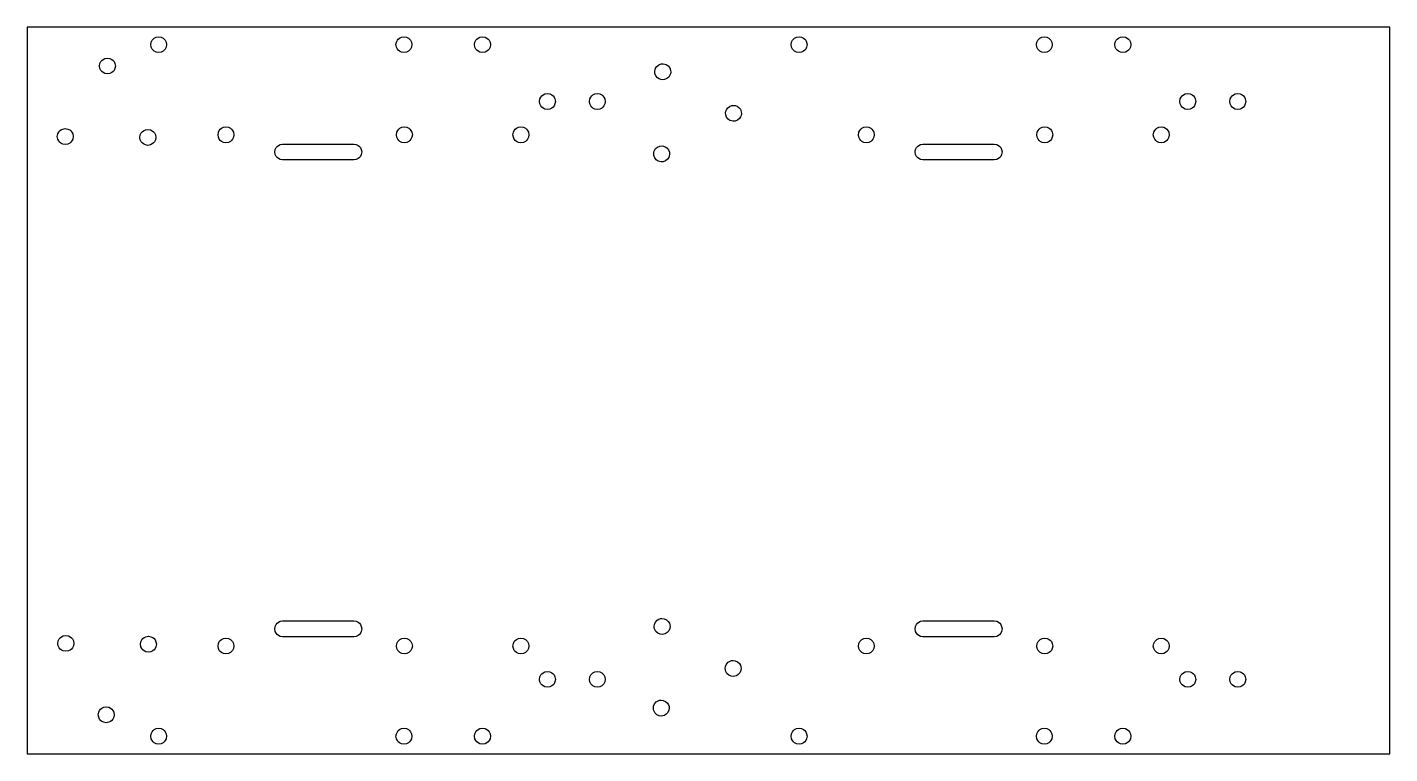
# Model space of a CAD drawing. Header units: millimetres. Extents: x -150 to 150, y 0 to 160.
import ezdxf

# ---------------------------------------------------------------- set-up
doc = ezdxf.new("R2010")
doc.units = ezdxf.units.MM
doc.layers.get('0').update_dxf_attribs({"linetype": 'CONTINUOUS'})

msp = doc.modelspace()

# ---------------------------------------------------------------- linework, layer by layer
for points in [[(150, 160), (-150, 160), (-150, 0), (150, 0)], [(-119.31, 156.17), (-119.4, 155.62), (-119.6, 155.2), (-119.82, 154.93), (-120.09, 154.71), (-120.5, 154.51), (-121.06, 154.42), (-121.61, 154.51), (-122.03, 154.71), (-122.3, 154.93), (-122.51, 155.2), (-122.72, 155.62), (-122.81, 156.17), (-122.72, 156.73), (-122.51, 157.14), (-122.3, 157.41), (-122.03, 157.63), (-121.61, 157.83), (-121.06, 157.92), (-120.5, 157.83), (-120.09, 157.63), (-119.82, 157.41), (-119.6, 157.14), (-119.4, 156.73)], [(-65.31, 156.17), (-65.4, 155.62), (-65.6, 155.2), (-65.82, 154.93), (-66.09, 154.71), (-66.5, 154.51), (-67.06, 154.42), (-67.61, 154.51), (-68.03, 154.71), (-68.3, 154.93), (-68.51, 155.2), (-68.72, 155.62), (-68.81, 156.17), (-68.72, 156.73), (-68.51, 157.14), (-68.3, 157.41), (-68.03, 157.63), (-67.61, 157.83), (-67.06, 157.92), (-66.5, 157.83), (-66.09, 157.63), (-65.82, 157.41), (-65.6, 157.14), (-65.4, 156.73)], [(-48.1, 155.62), (-48.31, 155.2), (-48.53, 154.93), (-48.79, 154.71), (-49.21, 154.51), (-49.76, 154.42), (-50.32, 154.51), (-50.74, 154.71), (-51, 154.93), (-51.22, 155.2), (-51.42, 155.62), (-51.51, 156.17), (-51.42, 156.73), (-51.22, 157.14), (-51, 157.41), (-50.74, 157.63), (-50.32, 157.83), (-49.76, 157.92), (-49.21, 157.83), (-48.79, 157.63), (-48.53, 157.41), (-48.31, 157.14), (-48.1, 156.73), (-48.01, 156.17)], [(18.19, 156.17), (18.28, 156.73), (18.49, 157.14), (18.7, 157.41), (18.97, 157.63), (19.39, 157.83), (19.94, 157.92), (20.5, 157.83), (20.91, 157.63), (21.18, 157.41), (21.4, 157.14), (21.6, 156.73), (21.69, 156.17), (21.6, 155.62), (21.4, 155.2), (21.18, 154.93), (20.91, 154.71), (20.5, 154.51), (19.94, 154.42), (19.39, 154.51), (18.97, 154.71), (18.7, 154.93), (18.49, 155.2), (18.28, 155.62)], [(75.69, 156.17), (75.6, 155.62), (75.4, 155.2), (75.18, 154.93), (74.91, 154.71), (74.5, 154.51), (73.94, 154.42), (73.39, 154.51), (72.97, 154.71), (72.7, 154.93), (72.49, 155.2), (72.28, 155.62), (72.19, 156.17), (72.28, 156.73), (72.49, 157.14), (72.7, 157.41), (72.97, 157.63), (73.39, 157.83), (73.94, 157.92), (74.5, 157.83), (74.91, 157.63), (75.18, 157.41), (75.4, 157.14), (75.6, 156.73)], [(92.69, 155.2), (92.47, 154.93), (92.21, 154.71), (91.79, 154.51), (91.24, 154.42), (90.68, 154.51), (90.26, 154.71), (90, 154.93), (89.78, 155.2), (89.57, 155.62), (89.49, 156.17), (89.57, 156.73), (89.78, 157.14), (90, 157.41), (90.26, 157.63), (90.68, 157.83), (91.24, 157.92), (91.79, 157.83), (92.21, 157.63), (92.47, 157.41), (92.69, 157.14), (92.89, 156.73), (92.99, 156.17), (92.89, 155.62)], [(-130.68, 152.01), (-130.59, 151.46), (-130.68, 150.9), (-130.88, 150.49), (-131.1, 150.22), (-131.37, 150), (-131.79, 149.8), (-132.34, 149.71), (-132.89, 149.8), (-133.31, 150), (-133.58, 150.22), (-133.8, 150.49), (-134, 150.9), (-134.09, 151.46), (-134, 152.01), (-133.8, 152.43), (-133.58, 152.69), (-133.31, 152.91), (-132.89, 153.12), (-132.34, 153.21), (-131.79, 153.12), (-131.37, 152.91), (-131.1, 152.69), (-130.88, 152.43)], [(-11.64, 150.97), (-11.38, 151.35), (-10.94, 151.71), (-10.42, 151.91), (-9.95, 151.94), (-9.61, 151.89), (-9.29, 151.76), (-8.91, 151.51), (-8.55, 151.07), (-8.35, 150.55), (-8.32, 150.08), (-8.37, 149.74), (-8.5, 149.42), (-8.76, 149.04), (-9.19, 148.68), (-9.71, 148.48), (-10.18, 148.45), (-10.52, 148.5), (-10.84, 148.62), (-11.23, 148.88), (-11.58, 149.32), (-11.78, 149.84), (-11.81, 150.31), (-11.76, 150.65)], [(-33.81, 143.1), (-34.01, 142.68), (-34.23, 142.41), (-34.5, 142.2), (-34.91, 141.99), (-35.47, 141.9), (-36.02, 141.99), (-36.44, 142.2), (-36.7, 142.41), (-36.92, 142.68), (-37.13, 143.1), (-37.22, 143.65), (-37.13, 144.21), (-36.92, 144.62), (-36.7, 144.89), (-36.44, 145.11), (-36.02, 145.31), (-35.47, 145.4), (-34.91, 145.31), (-34.5, 145.11), (-34.23, 144.89), (-34.01, 144.62), (-33.81, 144.21), (-33.72, 143.65)], [(-23.01, 144.62), (-22.81, 144.21), (-22.72, 143.65), (-22.81, 143.1), (-23.01, 142.68), (-23.23, 142.41), (-23.49, 142.2), (-23.91, 141.99), (-24.47, 141.9), (-25.02, 141.99), (-25.44, 142.2), (-25.7, 142.41), (-25.92, 142.68), (-26.13, 143.1), (-26.22, 143.65), (-26.13, 144.21), (-25.92, 144.62), (-25.7, 144.89), (-25.44, 145.11), (-25.02, 145.31), (-24.47, 145.4), (-23.91, 145.31), (-23.49, 145.11), (-23.23, 144.89)], [(106.77, 144.89), (106.99, 144.62), (107.19, 144.21), (107.28, 143.65), (107.19, 143.1), (106.99, 142.68), (106.77, 142.41), (106.5, 142.2), (106.09, 141.99), (105.53, 141.9), (104.98, 141.99), (104.56, 142.2), (104.3, 142.41), (104.08, 142.68), (103.87, 143.1), (103.78, 143.65), (103.87, 144.21), (104.08, 144.62), (104.3, 144.89), (104.56, 145.11), (104.98, 145.31), (105.53, 145.4), (106.09, 145.31), (106.5, 145.11)], [(118.29, 143.65), (118.19, 143.1), (117.99, 142.68), (117.77, 142.41), (117.51, 142.2), (117.09, 141.99), (116.54, 141.9), (115.98, 141.99), (115.56, 142.2), (115.3, 142.41), (115.08, 142.68), (114.88, 143.1), (114.79, 143.65), (114.88, 144.21), (115.08, 144.62), (115.3, 144.89), (115.56, 145.11), (115.98, 145.31), (116.54, 145.4), (117.09, 145.31), (117.51, 145.11), (117.77, 144.89), (117.99, 144.62), (118.19, 144.21)], [(3.79, 140.7), (3.76, 141.16), (3.81, 141.5), (3.93, 141.82), (4.19, 142.21), (4.63, 142.56), (5.15, 142.76), (5.61, 142.79), (5.95, 142.74), (6.28, 142.62), (6.66, 142.36), (7.02, 141.93), (7.22, 141.4), (7.25, 140.94), (7.2, 140.6), (7.07, 140.27), (6.81, 139.89), (6.38, 139.53), (5.86, 139.34), (5.39, 139.3), (5.05, 139.36), (4.73, 139.48), (4.34, 139.74), (3.99, 140.17)], [(-104.59, 135.76), (-104.8, 135.34), (-105.02, 135.07), (-105.28, 134.85), (-105.7, 134.65), (-106.25, 134.56), (-106.81, 134.65), (-107.22, 134.85), (-107.49, 135.07), (-107.71, 135.34), (-107.91, 135.76), (-108, 136.31), (-107.91, 136.86), (-107.71, 137.28), (-107.49, 137.55), (-107.22, 137.76), (-106.81, 137.97), (-106.25, 138.06), (-105.7, 137.97), (-105.28, 137.76), (-105.02, 137.55), (-104.8, 137.28), (-104.59, 136.86), (-104.5, 136.31)], [(-65.51, 135.34), (-65.73, 135.07), (-65.99, 134.85), (-66.41, 134.65), (-66.96, 134.56), (-67.52, 134.65), (-67.94, 134.85), (-68.2, 135.07), (-68.42, 135.34), (-68.62, 135.76), (-68.71, 136.31), (-68.62, 136.86), (-68.42, 137.28), (-68.2, 137.55), (-67.94, 137.76), (-67.52, 137.97), (-66.96, 138.06), (-66.41, 137.97), (-65.99, 137.76), (-65.73, 137.55), (-65.51, 137.28), (-65.31, 136.86), (-65.21, 136.31), (-65.31, 135.76)], [(-39.65, 135.76), (-39.85, 135.34), (-40.07, 135.07), (-40.33, 134.85), (-40.75, 134.65), (-41.31, 134.56), (-41.86, 134.65), (-42.28, 134.85), (-42.54, 135.07), (-42.76, 135.34), (-42.97, 135.76), (-43.06, 136.31), (-42.97, 136.86), (-42.76, 137.28), (-42.54, 137.55), (-42.28, 137.76), (-41.86, 137.97), (-41.31, 138.06), (-40.75, 137.97), (-40.33, 137.76), (-40.07, 137.55), (-39.85, 137.28), (-39.65, 136.86), (-39.56, 136.31)], [(36.5, 136.31), (36.41, 135.76), (36.2, 135.34), (35.98, 135.07), (35.72, 134.85), (35.3, 134.65), (34.75, 134.56), (34.19, 134.65), (33.78, 134.85), (33.51, 135.07), (33.29, 135.34), (33.09, 135.76), (33, 136.31), (33.09, 136.86), (33.29, 137.28), (33.51, 137.55), (33.78, 137.76), (34.19, 137.97), (34.75, 138.06), (35.3, 137.97), (35.72, 137.76), (35.98, 137.55), (36.2, 137.28), (36.41, 136.86)], [(74.59, 137.97), (75.01, 137.76), (75.27, 137.55), (75.49, 137.28), (75.69, 136.86), (75.79, 136.31), (75.69, 135.76), (75.49, 135.34), (75.27, 135.07), (75.01, 134.85), (74.59, 134.65), (74.04, 134.56), (73.48, 134.65), (73.06, 134.85), (72.8, 135.07), (72.58, 135.34), (72.38, 135.76), (72.29, 136.31), (72.38, 136.86), (72.58, 137.28), (72.8, 137.55), (73.06, 137.76), (73.48, 137.97), (74.04, 138.06)], [(100.25, 137.97), (100.66, 137.76), (100.93, 137.55), (101.15, 137.28), (101.35, 136.86), (101.44, 136.31), (101.35, 135.76), (101.15, 135.34), (100.93, 135.07), (100.66, 134.85), (100.25, 134.65), (99.69, 134.56), (99.14, 134.65), (98.72, 134.85), (98.46, 135.07), (98.24, 135.34), (98.03, 135.76), (97.94, 136.31), (98.03, 136.86), (98.24, 137.28), (98.46, 137.55), (98.72, 137.76), (99.14, 137.97), (99.69, 138.06)], [(-141.63, 134.18), (-142.18, 134.27), (-142.6, 134.48), (-142.87, 134.69), (-143.08, 134.96), (-143.29, 135.38), (-143.38, 135.93), (-143.29, 136.49), (-143.08, 136.9), (-142.87, 137.17), (-142.6, 137.39), (-142.18, 137.59), (-141.63, 137.68), (-141.07, 137.59), (-140.66, 137.39), (-140.39, 137.17), (-140.17, 136.9), (-139.97, 136.49), (-139.88, 135.93), (-139.97, 135.38), (-140.17, 134.96), (-140.39, 134.69), (-140.66, 134.48), (-141.07, 134.27)], [(-121.79, 135.19), (-121.99, 134.77), (-122.21, 134.51), (-122.48, 134.29), (-122.89, 134.08), (-123.45, 133.99), (-124, 134.08), (-124.42, 134.29), (-124.68, 134.51), (-124.9, 134.77), (-125.11, 135.19), (-125.2, 135.74), (-125.11, 136.29), (-124.9, 136.71), (-124.68, 136.98), (-124.42, 137.2), (-124, 137.4), (-123.45, 137.49), (-122.89, 137.4), (-122.48, 137.2), (-122.21, 136.98), (-121.99, 136.71), (-121.79, 136.29), (-121.7, 135.74)], [(-76.45, 133.09), (-76.36, 132.53), (-76.45, 131.98), (-76.65, 131.56), (-76.87, 131.29), (-77.14, 131.08), (-77.55, 130.87), (-78.11, 130.78), (-78.14, 130.79), (-78.14, 130.78), (-93.8, 130.78), (-93.8, 130.79), (-94.29, 130.87), (-94.71, 131.08), (-94.97, 131.29), (-95.19, 131.56), (-95.4, 131.98), (-95.49, 132.53), (-95.4, 133.09), (-95.19, 133.5), (-94.97, 133.77), (-94.71, 133.99), (-94.29, 134.19), (-93.8, 134.27), (-93.8, 134.28), (-78.14, 134.28), (-78.14, 134.28), (-78.11, 134.28), (-77.55, 134.19), (-77.14, 133.99), (-76.87, 133.77), (-76.65, 133.5)], [(-11.2, 133.62), (-10.68, 133.82), (-10.22, 133.85), (-9.88, 133.8), (-9.55, 133.68), (-9.17, 133.42), (-8.81, 132.98), (-8.61, 132.46), (-8.58, 131.99), (-8.64, 131.65), (-8.76, 131.33), (-9.02, 130.95), (-9.45, 130.59), (-9.97, 130.39), (-10.44, 130.36), (-10.78, 130.41), (-11.1, 130.54), (-11.49, 130.79), (-11.84, 131.23), (-12.04, 131.75), (-12.07, 132.22), (-12.02, 132.56), (-11.9, 132.88), (-11.64, 133.26)], [(63.45, 134.19), (63.87, 133.99), (64.13, 133.77), (64.35, 133.5), (64.55, 133.09), (64.64, 132.53), (64.55, 131.98), (64.35, 131.56), (64.13, 131.29), (63.87, 131.08), (63.45, 130.87), (62.89, 130.78), (62.86, 130.79), (62.86, 130.78), (47.2, 130.78), (47.2, 130.79), (46.71, 130.87), (46.29, 131.08), (46.03, 131.29), (45.81, 131.56), (45.6, 131.98), (45.51, 132.53), (45.6, 133.09), (45.81, 133.5), (46.03, 133.77), (46.29, 133.99), (46.71, 134.19), (47.2, 134.27), (47.2, 134.28), (62.86, 134.28), (62.86, 134.28), (62.89, 134.28)], [(-76.45, 28.06), (-76.36, 27.5), (-76.45, 26.95), (-76.65, 26.53), (-76.87, 26.27), (-77.14, 26.05), (-77.55, 25.84), (-78.11, 25.75), (-78.14, 25.76), (-78.14, 25.75), (-93.8, 25.75), (-93.8, 25.76), (-94.29, 25.84), (-94.71, 26.05), (-94.97, 26.27), (-95.19, 26.53), (-95.4, 26.95), (-95.49, 27.5), (-95.4, 28.06), (-95.19, 28.48), (-94.97, 28.74), (-94.71, 28.96), (-94.29, 29.17), (-93.8, 29.25), (-93.8, 29.25), (-78.14, 29.25), (-78.14, 29.25), (-78.11, 29.25), (-77.55, 29.17), (-77.14, 28.96), (-76.87, 28.74), (-76.65, 28.48)], [(-10.91, 29.66), (-10.58, 29.76), (-10.24, 29.8), (-9.78, 29.75), (-9.27, 29.52), (-8.85, 29.14), (-8.61, 28.74), (-8.51, 28.42), (-8.47, 28.07), (-8.53, 27.61), (-8.75, 27.1), (-9.13, 26.68), (-9.53, 26.44), (-9.85, 26.34), (-10.2, 26.3), (-10.66, 26.36), (-11.17, 26.58), (-11.59, 26.96), (-11.83, 27.36), (-11.93, 27.69), (-11.97, 28.03), (-11.91, 28.49), (-11.69, 29), (-11.31, 29.42)], [(64.55, 28.06), (64.64, 27.5), (64.55, 26.95), (64.35, 26.53), (64.13, 26.27), (63.87, 26.05), (63.45, 25.84), (62.89, 25.75), (62.86, 25.76), (62.86, 25.75), (47.2, 25.75), (47.2, 25.76), (46.71, 25.84), (46.29, 26.05), (46.03, 26.27), (45.81, 26.53), (45.6, 26.95), (45.51, 27.5), (45.6, 28.06), (45.81, 28.48), (46.03, 28.74), (46.29, 28.96), (46.71, 29.17), (47.2, 29.25), (47.2, 29.25), (62.86, 29.25), (62.86, 29.25), (62.89, 29.25), (63.45, 29.17), (63.87, 28.96), (64.13, 28.74), (64.35, 28.48)], [(-142.06, 25.97), (-141.5, 26.06), (-140.95, 25.97), (-140.53, 25.76), (-140.27, 25.54), (-140.05, 25.28), (-139.84, 24.86), (-139.75, 24.31), (-139.84, 23.75), (-140.05, 23.33), (-140.27, 23.07), (-140.53, 22.85), (-140.95, 22.65), (-141.5, 22.56), (-142.06, 22.65), (-142.48, 22.85), (-142.74, 23.07), (-142.96, 23.33), (-143.16, 23.75), (-143.25, 24.31), (-143.16, 24.86), (-142.96, 25.28), (-142.74, 25.54), (-142.48, 25.76)], [(-122.09, 25.35), (-121.87, 25.09), (-121.66, 24.67), (-121.57, 24.12), (-121.66, 23.56), (-121.87, 23.15), (-122.09, 22.88), (-122.35, 22.66), (-122.77, 22.45), (-123.32, 22.37), (-123.88, 22.45), (-124.29, 22.66), (-124.56, 22.88), (-124.78, 23.15), (-124.98, 23.56), (-125.07, 24.12), (-124.98, 24.67), (-124.78, 25.09), (-124.56, 25.35), (-124.29, 25.57), (-123.88, 25.78), (-123.32, 25.87), (-122.77, 25.78), (-122.35, 25.57)], [(-105.7, 25.39), (-105.28, 25.18), (-105.02, 24.97), (-104.8, 24.7), (-104.59, 24.28), (-104.5, 23.73), (-104.59, 23.17), (-104.8, 22.76), (-105.02, 22.49), (-105.28, 22.27), (-105.7, 22.07), (-106.25, 21.98), (-106.81, 22.07), (-107.22, 22.27), (-107.49, 22.49), (-107.71, 22.76), (-107.91, 23.17), (-108, 23.73), (-107.91, 24.28), (-107.71, 24.7), (-107.49, 24.97), (-107.22, 25.18), (-106.81, 25.39), (-106.25, 25.48)], [(-65.31, 24.28), (-65.21, 23.73), (-65.31, 23.17), (-65.51, 22.76), (-65.73, 22.49), (-65.99, 22.27), (-66.41, 22.07), (-66.96, 21.98), (-67.52, 22.07), (-67.94, 22.27), (-68.2, 22.49), (-68.42, 22.76), (-68.62, 23.17), (-68.71, 23.73), (-68.62, 24.28), (-68.42, 24.7), (-68.2, 24.97), (-67.94, 25.18), (-67.52, 25.39), (-66.96, 25.48), (-66.41, 25.39), (-65.99, 25.18), (-65.73, 24.97), (-65.51, 24.7)], [(-42.28, 25.18), (-41.86, 25.39), (-41.31, 25.48), (-40.75, 25.39), (-40.33, 25.18), (-40.07, 24.97), (-39.85, 24.7), (-39.65, 24.28), (-39.56, 23.73), (-39.65, 23.17), (-39.85, 22.76), (-40.07, 22.49), (-40.33, 22.27), (-40.75, 22.07), (-41.31, 21.98), (-41.86, 22.07), (-42.28, 22.27), (-42.54, 22.49), (-42.76, 22.76), (-42.97, 23.17), (-43.06, 23.73), (-42.97, 24.28), (-42.76, 24.7), (-42.54, 24.97)], [(33.09, 23.17), (33, 23.73), (33.09, 24.28), (33.29, 24.7), (33.51, 24.97), (33.78, 25.18), (34.19, 25.39), (34.75, 25.48), (35.3, 25.39), (35.72, 25.18), (35.98, 24.97), (36.2, 24.7), (36.41, 24.28), (36.5, 23.73), (36.41, 23.17), (36.2, 22.76), (35.98, 22.49), (35.72, 22.27), (35.3, 22.07), (34.75, 21.98), (34.19, 22.07), (33.78, 22.27), (33.51, 22.49), (33.29, 22.76)], [(75.69, 24.28), (75.79, 23.73), (75.69, 23.17), (75.49, 22.76), (75.27, 22.49), (75.01, 22.27), (74.59, 22.07), (74.04, 21.98), (73.48, 22.07), (73.06, 22.27), (72.8, 22.49), (72.58, 22.76), (72.38, 23.17), (72.29, 23.73), (72.38, 24.28), (72.58, 24.7), (72.8, 24.97), (73.06, 25.18), (73.48, 25.39), (74.04, 25.48), (74.59, 25.39), (75.01, 25.18), (75.27, 24.97), (75.49, 24.7)], [(99.69, 25.48), (100.25, 25.39), (100.66, 25.18), (100.93, 24.97), (101.15, 24.7), (101.35, 24.28), (101.44, 23.73), (101.35, 23.17), (101.15, 22.76), (100.93, 22.49), (100.66, 22.27), (100.25, 22.07), (99.69, 21.98), (99.14, 22.07), (98.72, 22.27), (98.46, 22.49), (98.24, 22.76), (98.03, 23.17), (97.94, 23.73), (98.03, 24.28), (98.24, 24.7), (98.46, 24.97), (98.72, 25.18), (99.14, 25.39)], [(-36.02, 18.05), (-35.47, 18.14), (-34.91, 18.05), (-34.5, 17.84), (-34.23, 17.62), (-34.01, 17.36), (-33.81, 16.94), (-33.72, 16.39), (-33.81, 15.83), (-34.01, 15.41), (-34.23, 15.15), (-34.5, 14.93), (-34.91, 14.73), (-35.47, 14.64), (-36.02, 14.73), (-36.44, 14.93), (-36.7, 15.15), (-36.92, 15.41), (-37.13, 15.83), (-37.22, 16.39), (-37.13, 16.94), (-36.92, 17.36), (-36.7, 17.62), (-36.44, 17.84)], [(-26.13, 16.94), (-25.92, 17.36), (-25.7, 17.62), (-25.44, 17.84), (-25.02, 18.05), (-24.47, 18.14), (-23.91, 18.05), (-23.49, 17.84), (-23.23, 17.62), (-23.01, 17.36), (-22.81, 16.94), (-22.72, 16.39), (-22.81, 15.83), (-23.01, 15.41), (-23.23, 15.15), (-23.49, 14.93), (-23.91, 14.73), (-24.47, 14.64), (-25.02, 14.73), (-25.44, 14.93), (-25.7, 15.15), (-25.92, 15.41), (-26.13, 15.83), (-26.22, 16.39)], [(7.14, 19.16), (7.18, 18.82), (7.13, 18.36), (6.9, 17.85), (6.53, 17.43), (6.13, 17.19), (5.8, 17.09), (5.46, 17.05), (4.99, 17.1), (4.48, 17.33), (4.07, 17.71), (3.83, 18.11), (3.72, 18.43), (3.68, 18.78), (3.74, 19.24), (3.97, 19.75), (4.34, 20.17), (4.74, 20.41), (5.07, 20.51), (5.41, 20.55), (5.87, 20.49), (6.39, 20.27), (6.8, 19.89), (7.04, 19.49)], [(107.19, 16.94), (107.28, 16.39), (107.19, 15.83), (106.99, 15.41), (106.77, 15.15), (106.5, 14.93), (106.09, 14.73), (105.53, 14.64), (104.98, 14.73), (104.56, 14.93), (104.3, 15.15), (104.08, 15.41), (103.87, 15.83), (103.78, 16.39), (103.87, 16.94), (104.08, 17.36), (104.3, 17.62), (104.56, 17.84), (104.98, 18.05), (105.53, 18.14), (106.09, 18.05), (106.5, 17.84), (106.77, 17.62), (106.99, 17.36)], [(117.51, 17.84), (117.77, 17.62), (117.99, 17.36), (118.19, 16.94), (118.29, 16.39), (118.19, 15.83), (117.99, 15.41), (117.77, 15.15), (117.51, 14.93), (117.09, 14.73), (116.54, 14.64), (115.98, 14.73), (115.56, 14.93), (115.3, 15.15), (115.08, 15.41), (114.88, 15.83), (114.79, 16.39), (114.88, 16.94), (115.08, 17.36), (115.3, 17.62), (115.56, 17.84), (115.98, 18.05), (116.54, 18.14), (117.09, 18.05)], [(-132.06, 10.25), (-131.64, 10.05), (-131.37, 9.83), (-131.15, 9.56), (-130.95, 9.14), (-130.86, 8.59), (-130.95, 8.04), (-131.15, 7.62), (-131.37, 7.35), (-131.64, 7.13), (-132.06, 6.93), (-132.61, 6.84), (-133.16, 6.93), (-133.58, 7.13), (-133.85, 7.35), (-134.07, 7.62), (-134.27, 8.04), (-134.36, 8.59), (-134.27, 9.14), (-134.07, 9.56), (-133.85, 9.83), (-133.58, 10.05), (-133.16, 10.25), (-132.61, 10.34)], [(-9.03, 11.15), (-8.79, 10.75), (-8.68, 10.42), (-8.65, 10.08), (-8.7, 9.62), (-8.93, 9.1), (-9.3, 8.69), (-9.7, 8.45), (-10.03, 8.35), (-10.37, 8.31), (-10.83, 8.36), (-11.35, 8.59), (-11.76, 8.97), (-12, 9.36), (-12.11, 9.69), (-12.14, 10.03), (-12.09, 10.5), (-11.86, 11.01), (-11.49, 11.43), (-11.09, 11.66), (-10.76, 11.77), (-10.42, 11.81), (-9.95, 11.75), (-9.44, 11.52)], [(-120.5, 5.53), (-120.09, 5.32), (-119.82, 5.1), (-119.6, 4.84), (-119.4, 4.42), (-119.31, 3.87), (-119.4, 3.31), (-119.6, 2.89), (-119.82, 2.63), (-120.09, 2.41), (-120.5, 2.21), (-121.06, 2.12), (-121.61, 2.21), (-122.03, 2.41), (-122.3, 2.63), (-122.51, 2.89), (-122.72, 3.31), (-122.81, 3.87), (-122.72, 4.42), (-122.51, 4.84), (-122.3, 5.1), (-122.03, 5.32), (-121.61, 5.53), (-121.06, 5.62)], [(-65.31, 3.87), (-65.4, 3.31), (-65.6, 2.89), (-65.82, 2.63), (-66.09, 2.41), (-66.5, 2.21), (-67.06, 2.12), (-67.61, 2.21), (-68.03, 2.41), (-68.3, 2.63), (-68.51, 2.89), (-68.72, 3.31), (-68.81, 3.87), (-68.72, 4.42), (-68.51, 4.84), (-68.3, 5.1), (-68.03, 5.32), (-67.61, 5.53), (-67.06, 5.62), (-66.5, 5.53), (-66.09, 5.32), (-65.82, 5.1), (-65.6, 4.84), (-65.4, 4.42)], [(-49.76, 5.62), (-49.21, 5.53), (-48.79, 5.32), (-48.53, 5.1), (-48.31, 4.84), (-48.1, 4.42), (-48.01, 3.87), (-48.1, 3.31), (-48.31, 2.89), (-48.53, 2.63), (-48.79, 2.41), (-49.21, 2.21), (-49.76, 2.12), (-50.32, 2.21), (-50.74, 2.41), (-51, 2.63), (-51.22, 2.89), (-51.42, 3.31), (-51.51, 3.87), (-51.42, 4.42), (-51.22, 4.84), (-51, 5.1), (-50.74, 5.32), (-50.32, 5.53)], [(18.49, 4.84), (18.7, 5.1), (18.97, 5.32), (19.39, 5.53), (19.94, 5.62), (20.5, 5.53), (20.91, 5.32), (21.18, 5.1), (21.4, 4.84), (21.6, 4.42), (21.69, 3.87), (21.6, 3.31), (21.4, 2.89), (21.18, 2.63), (20.91, 2.41), (20.5, 2.21), (19.94, 2.12), (19.39, 2.21), (18.97, 2.41), (18.7, 2.63), (18.49, 2.89), (18.28, 3.31), (18.19, 3.87), (18.28, 4.42)], [(72.19, 3.87), (72.28, 4.42), (72.49, 4.84), (72.7, 5.1), (72.97, 5.32), (73.39, 5.53), (73.94, 5.62), (74.5, 5.53), (74.91, 5.32), (75.18, 5.1), (75.4, 4.84), (75.6, 4.42), (75.69, 3.87), (75.6, 3.31), (75.4, 2.89), (75.18, 2.63), (74.91, 2.41), (74.5, 2.21), (73.94, 2.12), (73.39, 2.21), (72.97, 2.41), (72.7, 2.63), (72.49, 2.89), (72.28, 3.31)], [(91.24, 5.62), (91.79, 5.53), (92.21, 5.32), (92.47, 5.1), (92.69, 4.84), (92.89, 4.42), (92.99, 3.87), (92.89, 3.31), (92.69, 2.89), (92.47, 2.63), (92.21, 2.41), (91.79, 2.21), (91.24, 2.12), (90.68, 2.21), (90.26, 2.41), (90, 2.63), (89.78, 2.89), (89.57, 3.31), (89.49, 3.87), (89.57, 4.42), (89.78, 4.84), (90, 5.1), (90.26, 5.32), (90.68, 5.53)]]:
    msp.add_lwpolyline(points, close=True)

doc.saveas('drawing.dxf')
